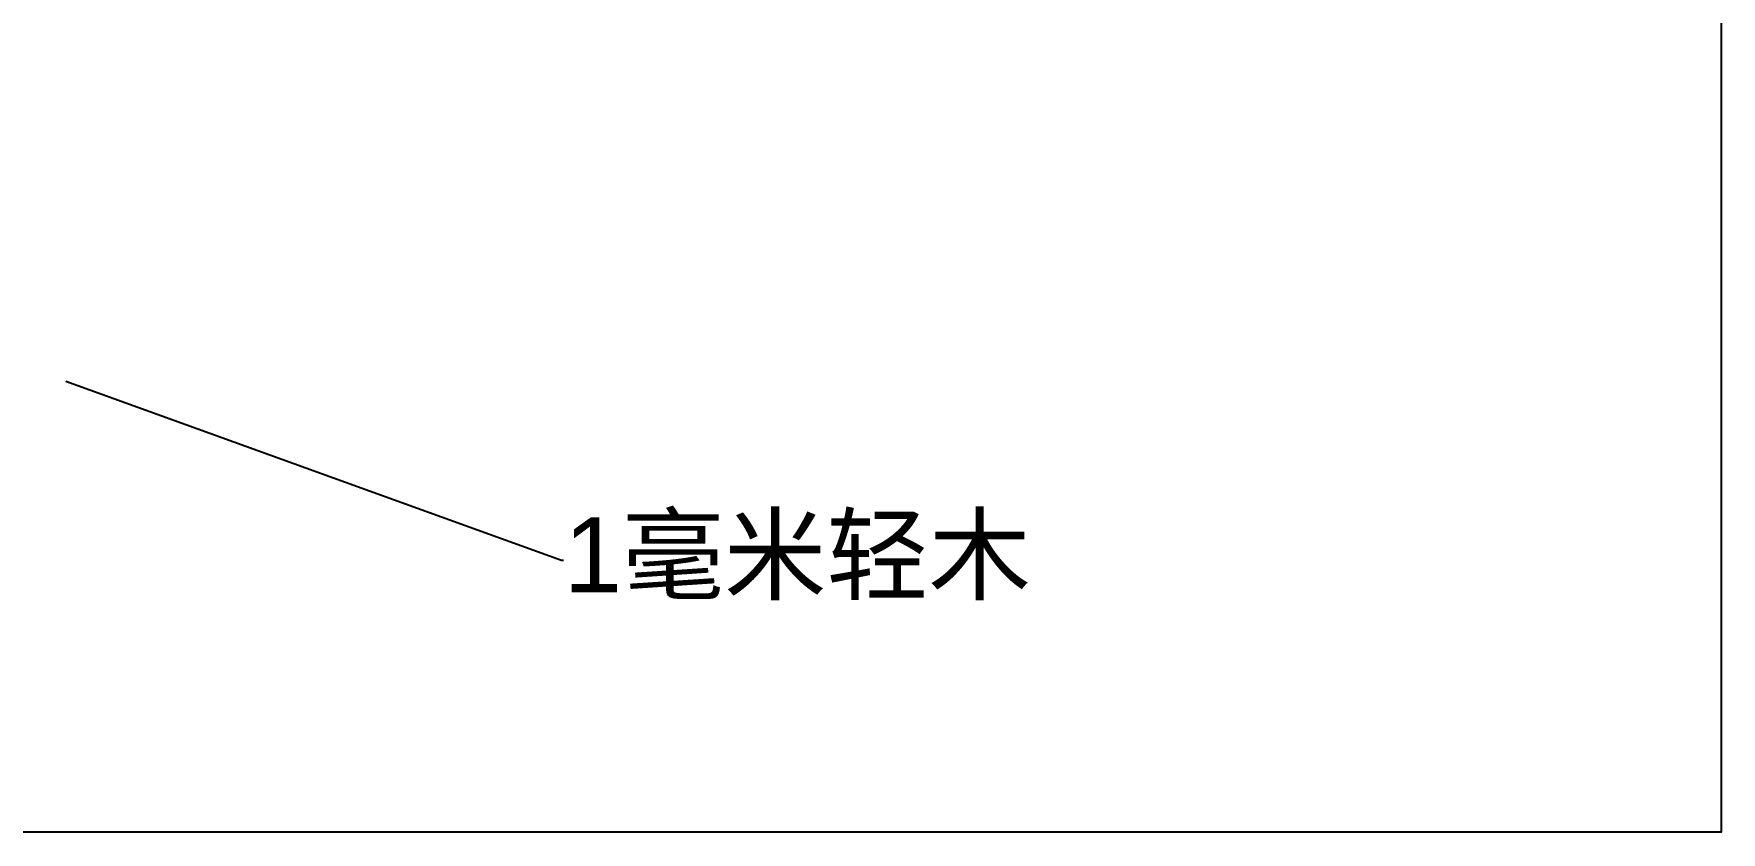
# Model space of a CAD drawing. Header units: inches. Extents: x -22 to 1081, y -135 to 712.
# Drawn here: x 265.2 to 603, y -15 to 144.8 of the extents above; entities that cross this region are included whole.
import ezdxf
from ezdxf import colors
from ezdxf.entities.mleader import LeaderData, LeaderLine
from ezdxf.math import Vec2, Vec3

# ---------------------------------------------------------------- set-up
doc = ezdxf.new("R2010")
doc.units = ezdxf.units.IN
doc.header["$MEASUREMENT"] = 0
doc.styles.get("Standard").update_dxf_attribs({"font": 'arial.ttf'})

msp = doc.modelspace()

# ---------------------------------------------------------------- linework, layer by layer
msp.add_lwpolyline([(-22.28, 711.77), (602.97, 711.77), (602.97, -15.04), (-22.28, -15.04)], close=True)

# ---------------------------------------------------------------- leaders
ml = msp.add_multileader_mtext('Standard')
ml.set_content('1{\\fSimSun|b0|i0|c134|p2;毫米轻木}', color=256)
ml.set_leader_properties()
ml.build(insert=Vec2(0, 0))
ml.multileader.update_dxf_attribs({"text_right_attachment_type": 6, "dogleg_length": 0.36, "arrow_head_size": 0.18})
ctx = ml.context
ctx.base_point, ctx.char_height, ctx.arrow_head_size, ctx.landing_gap_size, ctx.plane_origin = Vec3(371.17, 39.43), 15, 0.18, 0.09, Vec3(271.41, 75.3)
ctx.right_attachment = 6
notes = []
notes.append((ctx, [(0, (1, 1, 0), (370.81, 39.43), (1, 0), 0.36, [(0, [(271.41, 75.3)], 0, [])])]))
ctx.mtext.insert, ctx.mtext.flow_direction = Vec3(371.26, 48.01), 5
for ctx, leaders in notes:
    for number, flags, end, landing, length, lines in leaders:
        leader = LeaderData()
        leader.index, (leader.has_last_leader_line, leader.has_dogleg_vector, leader.attachment_direction) = number, flags
        leader.last_leader_point, leader.dogleg_vector, leader.dogleg_length = Vec3(end), Vec3(landing), length
        for number, points, colour, breaks in lines:
            line = LeaderLine()
            line.index, line.vertices, line.color, line.breaks = number, Vec3.list(points), colors.encode_raw_color(colour), breaks
            leader.lines.append(line)
        ctx.leaders.append(leader)

doc.saveas('drawing.dxf')
